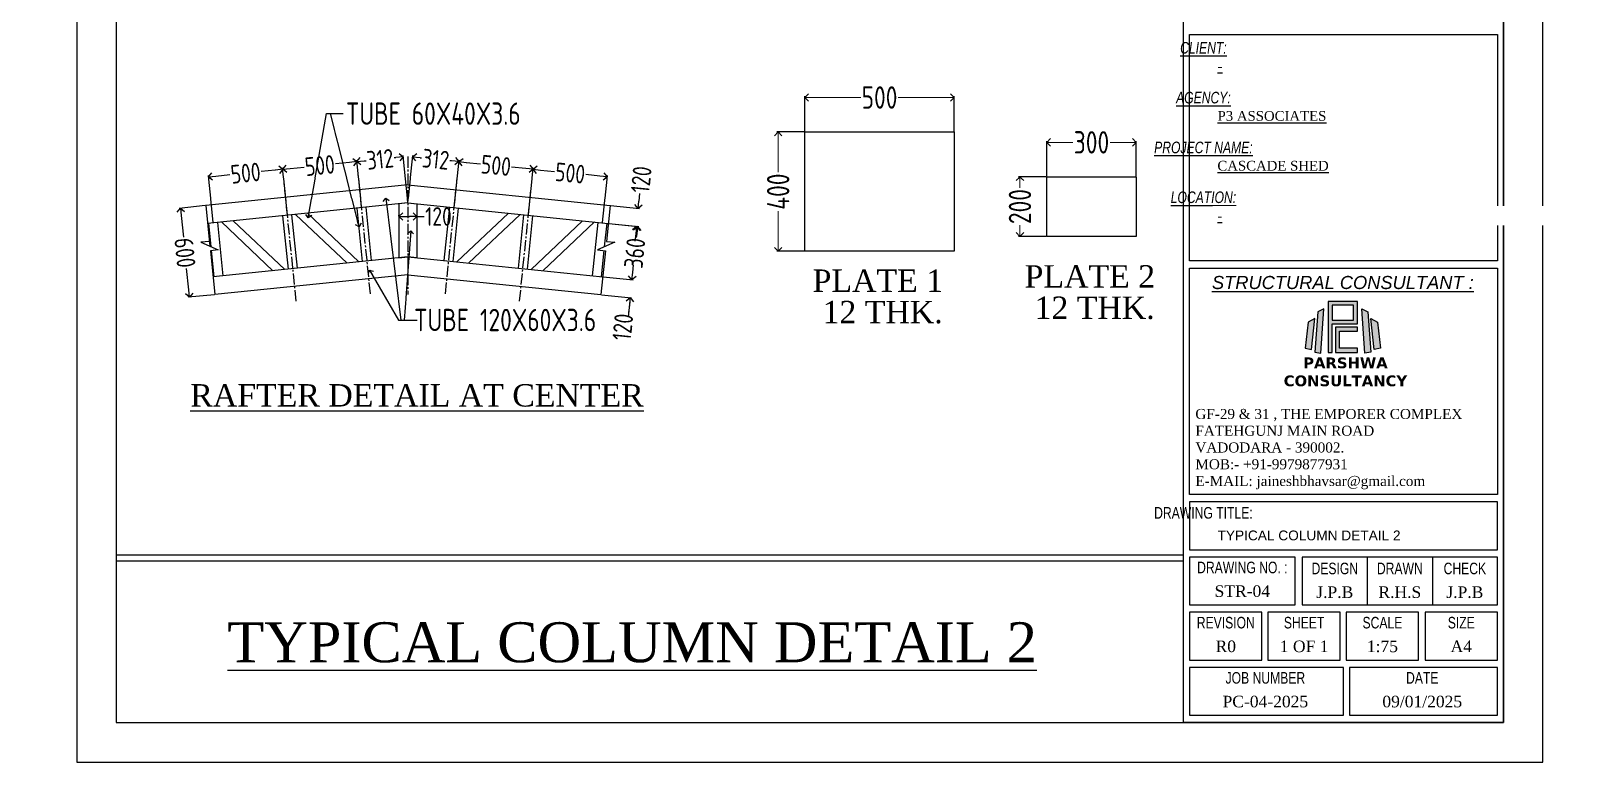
# Model space of a CAD drawing. Header units: millimetres. Extents: x 3470347 to 5996549, y -3470518 to 17149644.
# Drawn here: x 4701369 to 4722087, y 6601077 to 6610881 of the extents above; entities that cross this region are included whole.
import ezdxf

# ---------------------------------------------------------------- set-up
doc = ezdxf.new("R2010")
doc.units = ezdxf.units.MM
doc.header["$MEASUREMENT"] = 0
doc.header["$PDMODE"] = 35
doc.header["$PDSIZE"] = -5
doc.linetypes.add('CENTER2', pattern=[1.125, 0.75, -0.125, 0.125, -0.125])
doc.layers.get('0').update_dxf_attribs({"linetype": 'CONTINUOUS', "lineweight": 25})
doc.layers.get('DEFPOINTS').update_dxf_attribs({"linetype": 'CONTINUOUS', "lineweight": 25})
doc.layers.add('BOLT', color=1, linetype='CONTINUOUS')
for name, color, linetype, lineweight in [('rDIMension', 1, 'CONTINUOUS', 18), ('rRCC 1', 3, 'CONTINUOUS', 25), ('SHEET', 7, 'CONTINUOUS', 15)]:
    doc.layers.add(name, color=color, linetype=linetype, lineweight=lineweight)
doc.styles.add('Arial', font='arial.ttf', dxfattribs={"height": 0.2})
doc.styles.add('DIM', font='geniso.shx', dxfattribs={"width": 0.85})
doc.styles.add('JAINIL', font='times.ttf')
doc.styles.get("Standard").update_dxf_attribs({"font": ''})
doc.styles.add('TEXT3', font='geniso.shx')
doc.styles.add('TEXT3 0.75NA', font='geniso.shx', dxfattribs={"width": 0.75})
doc.styles.get('Standard').set_extended_font_data('AR CENA')
doc.dimstyles.new('ST-100', dxfattribs={"dimscale": 100, "dimtxt": 7, "dimasz": 5, "dimexe": 0.18, "dimexo": 0.0625, "dimgap": 0.2, "dimtad": 0, "dimdec": 0, "dimzin": 0, "dimdsep": 46, "dimtxsty": 'DIM', "dimblk": 'OPEN90', "dimcen": 0.09, "dimclrd": 256, "dimclrt": 7, "dimadec": 0, "dimazin": 0, "dimtfac": 1, "dimtdec": 0, "dimtofl": 0, "dimtmove": 0, "dimatfit": 3, "dimldrblk": 'OPEN90', "dimfxl": 1, "dimtolj": 1, "dimtzin": 0, "dimlwd": -1, "dimarcsym": 0})
doc.dimstyles.new('ST-25', dxfattribs={"dimscale": 100, "dimtxt": 2.5, "dimasz": 2, "dimexe": 0.18, "dimexo": 0.0625, "dimgap": 0.2, "dimtad": 0, "dimdec": 0, "dimlfac": 0.25, "dimzin": 0, "dimdsep": 46, "dimtxsty": 'DIM', "dimblk": 'OPEN90', "dimcen": 0.09, "dimclrd": 256, "dimclrt": 7, "dimadec": 0, "dimazin": 0, "dimtfac": 1, "dimtdec": 0, "dimtofl": 0, "dimtmove": 0, "dimatfit": 3, "dimldrblk": 'OPEN90', "dimfxl": 1, "dimtolj": 1, "dimtzin": 0, "dimlwd": -1, "dimarcsym": 0})
doc.dimstyles.new('ST-50', dxfattribs={"dimscale": 100, "dimtxt": 2.5, "dimasz": 2, "dimexe": 0.18, "dimexo": 0.0625, "dimgap": 0.2, "dimtad": 0, "dimdec": 0, "dimlfac": 0.5, "dimzin": 0, "dimdsep": 46, "dimtxsty": 'DIM', "dimblk": 'OPEN90', "dimcen": 0.09, "dimclrd": 256, "dimclrt": 7, "dimadec": 0, "dimazin": 0, "dimtfac": 1, "dimtdec": 0, "dimtofl": 0, "dimtmove": 0, "dimatfit": 3, "dimldrblk": 'OPEN90', "dimfxl": 1, "dimtolj": 1, "dimtzin": 0, "dimlwd": -1, "dimarcsym": 0})

# ---------------------------------------------------------------- blocks, each defined once
blk = doc.blocks.new('_Open90')
at = {"color": 0, "linetype": 'ByBlock', "lineweight": -2}
for p, q in [((0, 0), (-1, 0)), ((-0.5, 0.5), (0, 0)), ((0, 0), (-0.5, -0.5))]:
    blk.add_line(p, q, dxfattribs=at)
blk = doc.blocks.new('*D1180')
at = {"layer": 'BOLT', "color": 0, "lineweight": -2}
for p, q in [((4703813, 6608314), (4703749, 6608942)), ((4704808, 6608416), (4704744, 6609044))]:
    blk.add_line(p, q, dxfattribs=at)
at = {"layer": 'BOLT'}
for p, q in [((4703850, 6608934), (4704038, 6608954)), ((4704646, 6609016), (4704458, 6608997))]:
    blk.add_line(p, q, dxfattribs=at)
at = {"layer": 'DEFPOINTS', "color": 0}
for p in [(4704746, 6609026), (4703814, 6608308), (4704809, 6608410)]:
    blk.add_point(p, dxfattribs=at)
at = {"layer": 'BOLT', "xscale": 100, "yscale": 100, "zscale": 100}
for p, rotation in [((4703751, 6608924), 185.8482203599297), ((4704746, 6609026), 5.848220359929734)]:
    blk.add_blockref('_Open90', p, dxfattribs=dict(at, rotation=rotation))
at = {"layer": 'BOLT', "color": 7, "insert": (4704248, 6608975), "char_height": 250, "attachment_point": 5, "rotation": 5.8482, "style": 'DIM'}
blk.add_mtext('\\A1;500', dxfattribs=at)
blk = doc.blocks.new('*D1181')
at = {"layer": 'BOLT'}
for p, q in [((4705641, 6609118), (4705453, 6609099)), ((4704845, 6609036), (4705033, 6609056))]:
    blk.add_line(p, q, dxfattribs=at)
at = {"layer": 'BOLT', "color": 0, "lineweight": -2}
for p, q in [((4705803, 6608518), (4705739, 6609146)), ((4704808, 6608416), (4704744, 6609044))]:
    blk.add_line(p, q, dxfattribs=at)
at = {"layer": 'DEFPOINTS', "color": 0}
for p in [(4705740, 6609128), (4705804, 6608512), (4704809, 6608410)]:
    blk.add_point(p, dxfattribs=at)
at = {"layer": 'BOLT', "xscale": 100, "yscale": 100, "zscale": 100}
for p, rotation in [((4704746, 6609026), 185.8482203593279), ((4705740, 6609128), 5.848220359327935)]:
    blk.add_blockref('_Open90', p, dxfattribs=dict(at, rotation=rotation))
at = {"layer": 'BOLT', "color": 7, "insert": (4705243, 6609077), "char_height": 250, "attachment_point": 5, "rotation": 5.8482, "style": 'DIM'}
blk.add_mtext('\\A1;500', dxfattribs=at)
blk = doc.blocks.new('*D1182')
at = {"layer": 'BOLT', "color": 0, "lineweight": -2}
for p, q in [((4705803, 6608518), (4705739, 6609146)), ((4706423, 6608581), (4706359, 6609210))]:
    blk.add_line(p, q, dxfattribs=at)
at = {"layer": 'BOLT'}
for p, q in [((4705840, 6609138), (4705862, 6609140)), ((4706261, 6609181), (4706240, 6609179))]:
    blk.add_line(p, q, dxfattribs=at)
at = {"layer": 'DEFPOINTS', "color": 0}
for p in [(4706361, 6609192), (4705804, 6608512), (4706424, 6608575)]:
    blk.add_point(p, dxfattribs=at)
at = {"layer": 'BOLT', "xscale": 100, "yscale": 100, "zscale": 100}
for p, rotation in [((4705740, 6609128), 185.8482203593381), ((4706361, 6609192), 5.848220359338118)]:
    blk.add_blockref('_Open90', p, dxfattribs=dict(at, rotation=rotation))
at = {"layer": 'BOLT', "color": 7, "insert": (4706051, 6609160), "char_height": 250, "attachment_point": 5, "rotation": 5.8482, "style": 'DIM'}
blk.add_mtext('\\A1;312', dxfattribs=at)
blk = doc.blocks.new('*D1183')
at = {"layer": 'BOLT', "color": 0, "lineweight": -2}
for p, q in [((4708040, 6608416), (4708104, 6609044)), ((4709035, 6608314), (4709099, 6608942))]:
    blk.add_line(p, q, dxfattribs=at)
at = {"layer": 'BOLT'}
for p, q in [((4708202, 6609016), (4708390, 6608997)), ((4708998, 6608934), (4708810, 6608954))]:
    blk.add_line(p, q, dxfattribs=at)
at = {"layer": 'DEFPOINTS', "color": 0}
for p in [(4708103, 6609026), (4708039, 6608410), (4709034, 6608308)]:
    blk.add_point(p, dxfattribs=at)
at = {"layer": 'BOLT', "xscale": 100, "yscale": 100, "zscale": 100}
for p, rotation in [((4708103, 6609026), 174.1517796400703), ((4709097, 6608924), 354.1517796400703)]:
    blk.add_blockref('_Open90', p, dxfattribs=dict(at, rotation=rotation))
at = {"layer": 'BOLT', "color": 7, "insert": (4708600, 6608975), "char_height": 250, "attachment_point": 5, "rotation": 354.1518, "style": 'DIM'}
blk.add_mtext('\\A1;500', dxfattribs=at)
blk = doc.blocks.new('*D1184')
at = {"layer": 'BOLT', "color": 0, "lineweight": -2}
for p, q in [((4707045, 6608518), (4707110, 6609146)), ((4708040, 6608416), (4708104, 6609044))]:
    blk.add_line(p, q, dxfattribs=at)
at = {"layer": 'BOLT'}
for p, q in [((4707207, 6609118), (4707395, 6609099)), ((4708003, 6609036), (4707815, 6609056))]:
    blk.add_line(p, q, dxfattribs=at)
at = {"layer": 'DEFPOINTS', "color": 0}
for p in [(4707108, 6609128), (4707045, 6608512), (4708039, 6608410)]:
    blk.add_point(p, dxfattribs=at)
at = {"layer": 'BOLT', "xscale": 100, "yscale": 100, "zscale": 100}
for p, rotation in [((4707108, 6609128), 174.1517796422809), ((4708103, 6609026), 354.1517796422809)]:
    blk.add_blockref('_Open90', p, dxfattribs=dict(at, rotation=rotation))
at = {"layer": 'BOLT', "color": 7, "insert": (4707605, 6609077), "char_height": 250, "attachment_point": 5, "rotation": 354.1518, "style": 'DIM'}
blk.add_mtext('\\A1;500', dxfattribs=at)
blk = doc.blocks.new('*D1185')
at = {"layer": 'BOLT', "color": 0, "lineweight": -2}
for p, q in [((4706425, 6608581), (4706489, 6609210)), ((4707045, 6608518), (4707110, 6609146))]:
    blk.add_line(p, q, dxfattribs=at)
at = {"layer": 'BOLT'}
for p, q in [((4706587, 6609181), (4706608, 6609179)), ((4707008, 6609138), (4706987, 6609140))]:
    blk.add_line(p, q, dxfattribs=at)
at = {"layer": 'DEFPOINTS', "color": 0}
for p in [(4706487, 6609192), (4706424, 6608575), (4707045, 6608512)]:
    blk.add_point(p, dxfattribs=at)
at = {"layer": 'BOLT', "xscale": 100, "yscale": 100, "zscale": 100}
for p, rotation in [((4706487, 6609192), 174.1517796422964), ((4707108, 6609128), 354.1517796422963)]:
    blk.add_blockref('_Open90', p, dxfattribs=dict(at, rotation=rotation))
at = {"layer": 'BOLT', "color": 7, "insert": (4706797, 6609160), "char_height": 250, "attachment_point": 5, "rotation": 354.1518, "style": 'DIM'}
blk.add_mtext('\\A1;312', dxfattribs=at)
blk = doc.blocks.new('*D1186')
at = {"layer": 'BOLT'}
for p, q in [((4709523, 6608600), (4709533, 6608699)), ((4709478, 6608162), (4709468, 6608062))]:
    blk.add_line(p, q, dxfattribs=at)
at = {"layer": 'BOLT', "color": 0, "lineweight": -2}
for p, q in [((4709141, 6608538), (4709530, 6608498)), ((4709116, 6608299), (4709506, 6608260))]:
    blk.add_line(p, q, dxfattribs=at)
at = {"layer": 'DEFPOINTS', "color": 0}
for p in [(4709135, 6608539), (4709512, 6608500), (4709110, 6608300)]:
    blk.add_point(p, dxfattribs=at)
at = {"layer": 'BOLT', "xscale": 100, "yscale": 100, "zscale": 100}
for p, rotation in [((4709512, 6608500), 264.1519282366177), ((4709488, 6608261), 84.15192823661768)]:
    blk.add_blockref('_Open90', p, dxfattribs=dict(at, rotation=rotation))
at = {"layer": 'BOLT', "color": 7, "insert": (4709552, 6608888), "char_height": 250, "attachment_point": 5, "rotation": 84.1519, "style": 'DIM'}
blk.add_mtext('\\A1;120', dxfattribs=at)
blk = doc.blocks.new('*D1187')
at = {"layer": 'BOLT', "color": 0, "lineweight": -2}
for p, q in [((4709116, 6608299), (4709519, 6608258)), ((4709043, 6607583), (4709446, 6607542))]:
    blk.add_line(p, q, dxfattribs=at)
at = {"layer": 'BOLT'}
for p, q in [((4709491, 6608161), (4709486, 6608112)), ((4709438, 6607643), (4709443, 6607692))]:
    blk.add_line(p, q, dxfattribs=at)
at = {"layer": 'DEFPOINTS', "color": 0}
for p in [(4709110, 6608300), (4709037, 6607584), (4709428, 6607544)]:
    blk.add_point(p, dxfattribs=at)
at = {"layer": 'BOLT', "xscale": 100, "yscale": 100, "zscale": 100}
for p, rotation in [((4709502, 6608260), 84.15192823657414), ((4709428, 6607544), 264.1519282365741)]:
    blk.add_blockref('_Open90', p, dxfattribs=dict(at, rotation=rotation))
at = {"layer": 'BOLT', "color": 7, "insert": (4709465, 6607902), "char_height": 250, "attachment_point": 5, "rotation": 84.1519, "style": 'DIM'}
blk.add_mtext('\\A1;360', dxfattribs=at)
blk = doc.blocks.new('*D1188')
at = {"layer": 'BOLT'}
for p, q in [((4709438, 6607643), (4709449, 6607743)), ((4709404, 6607305), (4709377, 6607042)), ((4709394, 6607206), (4709383, 6607106))]:
    blk.add_line(p, q, dxfattribs=at)
at = {"layer": 'BOLT', "color": 0, "lineweight": -2}
for p, q in [((4709043, 6607583), (4709446, 6607542)), ((4709019, 6607344), (4709422, 6607303))]:
    blk.add_line(p, q, dxfattribs=at)
at = {"layer": 'DEFPOINTS', "color": 0}
for p in [(4709037, 6607584), (4709012, 6607345), (4709404, 6607305)]:
    blk.add_point(p, dxfattribs=at)
at = {"layer": 'BOLT', "xscale": 100, "yscale": 100, "zscale": 100}
for p, rotation in [((4709428, 6607544), 264.1519282368162), ((4709404, 6607305), 84.1519282368162)]:
    blk.add_blockref('_Open90', p, dxfattribs=dict(at, rotation=rotation))
at = {"layer": 'BOLT', "color": 7, "insert": (4709305, 6606911), "char_height": 250, "attachment_point": 5, "rotation": 84.1519, "style": 'DIM'}
blk.add_mtext('\\A1;120', dxfattribs=at)
blk = doc.blocks.new('*D1189')
at = {"layer": 'BOLT', "color": 0, "lineweight": -2}
for p, q in [((4703707, 6608538), (4703356, 6608502)), ((4703830, 6607344), (4703479, 6607309))]:
    blk.add_line(p, q, dxfattribs=at)
at = {"layer": 'BOLT'}
for p, q in [((4703384, 6608405), (4703414, 6608117)), ((4703486, 6607410), (4703457, 6607697))]:
    blk.add_line(p, q, dxfattribs=at)
at = {"layer": 'DEFPOINTS', "color": 0}
for p in [(4703714, 6608539), (4703497, 6607310), (4703836, 6607345)]:
    blk.add_point(p, dxfattribs=at)
at = {"layer": 'BOLT', "xscale": 100, "yscale": 100, "zscale": 100}
for p, rotation in [((4703374, 6608504), 95.84807176331998), ((4703497, 6607310), 275.84807176332)]:
    blk.add_blockref('_Open90', p, dxfattribs=dict(at, rotation=rotation))
at = {"layer": 'BOLT', "color": 7, "insert": (4703435, 6607907), "char_height": 250, "attachment_point": 5, "rotation": 275.8481, "style": 'DIM'}
blk.add_mtext('\\A1;600', dxfattribs=at)
blk = doc.blocks.new('*D1191')
at = {"layer": 'BOLT', "color": 0, "lineweight": -2}
for p, q in [((4706304, 6608399), (4706304, 6608411)), ((4706544, 6608399), (4706544, 6608411))]:
    blk.add_line(p, q, dxfattribs=at)
at = {"layer": 'BOLT'}
for p, q in [((4706404, 6608393), (4706444, 6608393)), ((4706544, 6608393), (4706644, 6608393))]:
    blk.add_line(p, q, dxfattribs=at)
at = {"layer": 'DEFPOINTS', "color": 0}
for p in [(4706304, 6608393), (4706544, 6608393), (4706544, 6608393)]:
    blk.add_point(p, dxfattribs=at)
at = {"layer": 'BOLT', "xscale": 100, "yscale": 100, "zscale": 100, "rotation": 180}
blk.add_blockref('_Open90', (4706304, 6608393), dxfattribs=at)
at = {"layer": 'BOLT', "xscale": 100, "yscale": 100, "zscale": 100}
blk.add_blockref('_Open90', (4706544, 6608393), dxfattribs=at)
at = {"layer": 'BOLT', "color": 7, "insert": (4706834, 6608393), "char_height": 250, "attachment_point": 5, "style": 'DIM'}
blk.add_mtext('\\A1;120', dxfattribs=at)
blk = doc.blocks.new('Q')
at = {"linetype": 'Continuous', "ltscale": 0.5}
h = blk.add_hatch(color=10, dxfattribs=at)
h.dxf.hatch_style = 1
h.paths.add_polyline_path([(7.87, 17.31), (7.27, 9.83), (8.41, 9.62), (8.96, 17.82)])
h.paths.add_polyline_path([(17.1, 17.31), (17.7, 9.83), (16.56, 9.62), (16.01, 17.82)])
h = blk.add_hatch(color=152, dxfattribs=at)
h.dxf.hatch_style = 1
h.paths.add_polyline_path([(9.79, 19.18), (9.79, 9.76), (10.5, 9.76), (10.5, 15.05), (15.19, 15.05), (15.19, 19.18)])
h.paths.add_polyline_path([(10.5, 18.5), (10.5, 15.72), (14.45, 15.72), (14.45, 18.5)], flags=16)
h = blk.add_hatch(color=152, dxfattribs=at)
h.dxf.hatch_style = 1
h.paths.add_polyline_path([(6.07, 15.37), (5.53, 10.52), (6.67, 10.29), (7.27, 16.02)])
h.paths.add_polyline_path([(18.9, 15.37), (19.44, 10.52), (18.3, 10.29), (17.7, 16.02)])
h = blk.add_hatch(color=152, dxfattribs=at)
h.dxf.hatch_style = 1
h.paths.add_polyline_path([(11.15, 14.43), (11.15, 9.76), (15.19, 9.76), (15.19, 10.52), (11.87, 10.52), (11.87, 13.69), (15.19, 13.69), (15.19, 14.43)])
at = {"color": 10, "linetype": 'Continuous'}
for points in [[(7.87, 17.31), (7.27, 9.83), (8.41, 9.62), (8.96, 17.82), (7.87, 17.31)], [(17.1, 17.31), (17.7, 9.83), (16.56, 9.62), (16.01, 17.82), (17.1, 17.31)]]:
    blk.add_lwpolyline(points, dxfattribs=at)
at = {"color": 152, "linetype": 'Continuous'}
for points in [[(9.79, 19.18), (9.79, 9.76), (10.5, 9.76), (10.5, 15.05), (15.19, 15.05), (15.19, 19.18), (9.79, 19.18)], [(10.5, 18.5), (10.5, 15.72), (14.45, 15.72), (14.45, 18.5), (10.5, 18.5)], [(6.07, 15.37), (5.53, 10.52), (6.67, 10.29), (7.27, 16.02), (6.07, 15.37)], [(11.15, 14.43), (11.15, 9.76), (15.19, 9.76), (15.19, 10.52), (11.87, 10.52), (11.87, 13.69), (15.19, 13.69), (15.19, 14.43), (11.15, 14.43)], [(18.9, 15.37), (19.44, 10.52), (18.3, 10.29), (17.7, 16.02), (18.9, 15.37)]]:
    blk.add_lwpolyline(points, dxfattribs=at)
at = {"linetype": 'Continuous', "insert": (1.32, 8.82), "char_height": 2, "attachment_point": 1}
blk.add_mtext_dynamic_manual_height_columns('\\pxqc;{\\fVerdana|b1|i0|c0|p34;\\C152;PARSHWA\\PCONSULTANCY }', width=23.282, gutter_width=1, heights=[6.3], dxfattribs=at)
blk = doc.blocks.new('*D1838')
at = {"layer": 'DEFPOINTS', "color": 0}
for p in [(4711747, 6609526), (4711388, 6607926), (4711747, 6607926)]:
    blk.add_point(p, dxfattribs=at)
at = {"layer": 'rDIMension', "color": 0, "lineweight": -2}
for p, q in [((4711740, 6609526), (4711370, 6609526)), ((4711740, 6607926), (4711370, 6607926))]:
    blk.add_line(p, q, dxfattribs=at)
at = {"layer": 'rDIMension'}
for p, q in [((4711388, 6609426), (4711388, 6608989)), ((4711388, 6608026), (4711388, 6608464))]:
    blk.add_line(p, q, dxfattribs=at)
at = {"layer": 'rDIMension', "xscale": 100, "yscale": 100, "zscale": 100}
for p, rotation in [((4711388, 6609526), 90), ((4711388, 6607926), 270)]:
    blk.add_blockref('_Open90', p, dxfattribs=dict(at, rotation=rotation))
at = {"layer": 'rDIMension', "color": 7, "insert": (4711388, 6608726), "char_height": 300, "attachment_point": 5, "rotation": 90, "style": 'DIM'}
blk.add_mtext('\\A1;400', dxfattribs=at)
blk = doc.blocks.new('*D1839')
at = {"layer": 'DEFPOINTS', "color": 0}
for p in [(4713747, 6609988), (4711747, 6609526), (4713747, 6609526)]:
    blk.add_point(p, dxfattribs=at)
at = {"layer": 'rDIMension', "color": 0, "lineweight": -2}
for p, q in [((4711747, 6609533), (4711747, 6610006)), ((4713747, 6609533), (4713747, 6610006))]:
    blk.add_line(p, q, dxfattribs=at)
at = {"layer": 'rDIMension'}
for p, q in [((4711847, 6609988), (4712497, 6609988)), ((4713647, 6609988), (4712996, 6609988))]:
    blk.add_line(p, q, dxfattribs=at)
at = {"layer": 'rDIMension', "xscale": 100, "yscale": 100, "zscale": 100, "rotation": 180}
blk.add_blockref('_Open90', (4711747, 6609988), dxfattribs=at)
at = {"layer": 'rDIMension', "xscale": 100, "yscale": 100, "zscale": 100}
blk.add_blockref('_Open90', (4713747, 6609988), dxfattribs=at)
at = {"layer": 'rDIMension', "color": 7, "insert": (4712747, 6609988), "char_height": 300, "attachment_point": 5, "style": 'DIM'}
blk.add_mtext('\\A1;500', dxfattribs=at)
blk = doc.blocks.new('*D1840')
at = {"layer": 'DEFPOINTS', "color": 0}
for p in [(4714989, 6608926), (4714630, 6608126), (4714989, 6608126)]:
    blk.add_point(p, dxfattribs=at)
at = {"layer": 'rDIMension', "color": 0, "lineweight": -2}
for p, q in [((4714983, 6608926), (4714612, 6608926)), ((4714983, 6608126), (4714612, 6608126))]:
    blk.add_line(p, q, dxfattribs=at)
at = {"layer": 'rDIMension'}
for p, q in [((4714630, 6608826), (4714630, 6608776)), ((4714630, 6608226), (4714630, 6608276))]:
    blk.add_line(p, q, dxfattribs=at)
at = {"layer": 'rDIMension', "xscale": 100, "yscale": 100, "zscale": 100}
for p, rotation in [((4714630, 6608926), 90), ((4714630, 6608126), 270)]:
    blk.add_blockref('_Open90', p, dxfattribs=dict(at, rotation=rotation))
at = {"layer": 'rDIMension', "color": 7, "insert": (4714630, 6608526), "char_height": 300, "attachment_point": 5, "rotation": 90, "style": 'DIM'}
blk.add_mtext('\\A1;200', dxfattribs=at)
blk = doc.blocks.new('*D1841')
at = {"layer": 'DEFPOINTS', "color": 0}
for p in [(4716189, 6609387), (4714989, 6608926), (4716189, 6608926)]:
    blk.add_point(p, dxfattribs=at)
at = {"layer": 'rDIMension', "color": 0, "lineweight": -2}
for p, q in [((4714989, 6608932), (4714989, 6609405)), ((4716189, 6608932), (4716189, 6609405))]:
    blk.add_line(p, q, dxfattribs=at)
at = {"layer": 'rDIMension'}
for p, q in [((4715089, 6609387), (4715339, 6609387)), ((4716089, 6609387), (4715839, 6609387))]:
    blk.add_line(p, q, dxfattribs=at)
at = {"layer": 'rDIMension', "xscale": 100, "yscale": 100, "zscale": 100, "rotation": 180}
blk.add_blockref('_Open90', (4714989, 6609387), dxfattribs=at)
at = {"layer": 'rDIMension', "xscale": 100, "yscale": 100, "zscale": 100}
blk.add_blockref('_Open90', (4716189, 6609387), dxfattribs=at)
at = {"layer": 'rDIMension', "color": 7, "insert": (4715589, 6609387), "char_height": 300, "attachment_point": 5, "style": 'DIM'}
blk.add_mtext('\\A1;300', dxfattribs=at)

msp = doc.modelspace()

# ---------------------------------------------------------------- linework, layer by layer
at = {"lineweight": 25}
for p, q in [((4702514.48, 6603858.22, 0), (4716824.07, 6603858.22, 0)), ((4702514.48, 6603774.01, 0), (4716824.07, 6603774.01, 0)), ((4719287.31, 6603827.08, 0), (4719287.31, 6603184.48, 0)), ((4720159.33, 6603827.08, 0), (4720159.33, 6603184.48, 0))]:
    msp.add_line(p, q, dxfattribs=at)
at = {"color": 3}
for points in [[(4705817.23, 6607789.32), (4705743.87, 6608505.58)], [(4705936.61, 6607801.55), (4705863.24, 6608517.8)], [(4706911.38, 6607801.55), (4706984.74, 6608517.8)], [(4707030.75, 6607789.32), (4707104.11, 6608505.58)], [(4703786.65, 6607985.74), (4703754.28, 6608301.79)], [(4703947.01, 6607597.77), (4703873.65, 6608314.02)], [(4703923.39, 6608319.12), (4704615, 6607666.19)], [(4704081.09, 6608335.27), (4704772.76, 6607682.28)], [(4704822.43, 6607687.43), (4704749.07, 6608403.69)], [(4704941.81, 6607699.66), (4704868.45, 6608415.91)], [(4704918.19, 6608421.01), (4705609.79, 6607768.08)], [(4705075.88, 6608437.16), (4705767.55, 6607784.17)], [(4707772.1, 6608437.16), (4707080.43, 6607784.17)], [(4707929.79, 6608421.01), (4707238.19, 6607768.08)], [(4707906.17, 6607699.66), (4707979.53, 6608415.91)], [(4708025.55, 6607687.43), (4708098.91, 6608403.69)], [(4708766.89, 6608335.27), (4708075.22, 6607682.28)], [(4708924.59, 6608319.12), (4708232.98, 6607666.19)], [(4708900.97, 6607597.77), (4708974.33, 6608314.02)], [(4709061.33, 6607985.72), (4709093.7, 6608301.79)], [(4703827.64, 6607585.54), (4703791.84, 6607935.01)], [(4706424.02, 6607851.47), (4703811.32, 6607583.86)], [(4706424.07, 6607851.47), (4709036.77, 6607583.86)], [(4709020.34, 6607585.54), (4709056.14, 6607935.02)], [(4706424.02, 6607610.21), (4703835.77, 6607345.11)], [(4706424.07, 6607610.21), (4709012.31, 6607345.11)]]:
    msp.add_lwpolyline(points, dxfattribs=at)
for points in [[(4703762.82, 6608056.93), (4703649.3, 6608046.39), (4703880.88, 6607944.13), (4703775.47, 6607933.34)], [(4709085.22, 6608056.93), (4709198.73, 6608046.39), (4708967.15, 6607944.13), (4709072.56, 6607933.34)], [(4703775.52, 6607933.34), (4703835.77, 6607345.11)], [(4709072.56, 6607933.34), (4709012.31, 6607345.11)]]:
    msp.add_lwpolyline(points)
at = {"lineweight": 25, "elevation": 0}
for points in [[(4721031.35, 6604664.76), (4716905.41, 6604664.76), (4716905.41, 6607699.87), (4721031.35, 6607699.87)], [(4716905.41, 6603924.62), (4721031.35, 6603924.62), (4721031.35, 6604567.22), (4716905.41, 6604567.22)], [(4716905.41, 6603184.48), (4718317.74, 6603184.48), (4718317.74, 6603827.08), (4716905.41, 6603827.08)], [(4718415.28, 6603184.48), (4721031.35, 6603184.48), (4721031.35, 6603827.08), (4718415.28, 6603827.08)], [(4716905.41, 6602444.34), (4717874.14, 6602444.34), (4717874.14, 6603086.93), (4716905.41, 6603086.93)], [(4717955.48, 6602444.34), (4718924.21, 6602444.34), (4718924.21, 6603086.93), (4717955.48, 6603086.93)], [(4719005.55, 6602444.34), (4719974.28, 6602444.34), (4719974.28, 6603086.93), (4719005.55, 6603086.93)], [(4720062.62, 6602444.34), (4721031.35, 6602444.34), (4721031.35, 6603086.93), (4720062.62, 6603086.93)], [(4716905.41, 6601704.2), (4718968.38, 6601704.2), (4718968.38, 6602346.79), (4716905.41, 6602346.79)], [(4719049.72, 6601704.2), (4721031.35, 6601704.2), (4721031.35, 6602346.79), (4719049.72, 6602346.79)]]:
    msp.add_lwpolyline(points, close=True, dxfattribs=at)

# ---------------------------------------------------------------- block references
at = {"lineweight": 25, "xscale": 72.32775154397807, "yscale": 72.32775154397807, "zscale": 72.32775154397807}
msp.add_blockref('Q', (4718056.26, 6605864.52, 0), dxfattribs=at)

# ---------------------------------------------------------------- texts
at = {"lineweight": 25, "attachment_point": 2}
for s, insert, char_height, style in [('\\pxql;{\\farial|b0|i1|c0|p0;\\L\\C1;CLIENT:}', (4717089.79, 6610732.64, 0), 155.4366, 'TEXT3 0.75NA'), ('\\pxql;{\\farial|b0|i1|c0|p0;\\L\\C1;AGENCY:}', (4717089.79, 6610064.59, 0), 155.4366, 'TEXT3 0.75NA'), ('\\pxql;{\\farial|b0|i1|c0|p0;\\L\\C1;PROJECT NAME:}', (4717089.79, 6609396.55, 0), 155.4366, 'TEXT3 0.75NA'), ('\\pxqc;{\\farial|b0|i1|c0|p0;\\L\\W1;\\C1;STRUCTURAL CONSULTANT : }', (4718959.3, 6607595.42, 0), 175.2974, 'TEXT3 0.75NA'), ('\\pxql;{\\farial|b0|i0|c0|p0;\\C1;DRAWING TITLE:}', (4717089.79, 6604496.89, 0), 155.4366, 'TEXT3 0.75NA'), ('\\pxqc;{\\farial|b0|i0|c0|p0;\\C1;DRAWING NO. :}', (4717611.57, 6603764.65, 0), 155.4366, 'TEXT3 0.75NA'), ('\\pxqc;{\\farial|b0|i0|c0|p0;\\C1;DESIGN}', (4718851.29, 6603751.18, 0), 155.4366, 'TEXT3 0.75NA'), ('\\pxqc;{\\farial|b0|i0|c0|p0;\\C1;DRAWN}', (4719723.32, 6603751.18, 0), 155.4366, 'TEXT3 0.75NA'), ('\\pxqc;{\\farial|b0|i0|c0|p0;\\C1;CHECK}', (4720595.34, 6603751.18, 0), 155.4366, 'TEXT3 0.75NA'), ('\\pxqc;{\\C22;STR-04}', (4717611.57, 6603447.1, 0), 155.4366, 'JAINIL'), ('\\pxqc;{\\C22;J.P.B}', (4718851.29, 6603433.63, 0), 155.4366, 'JAINIL'), ('\\pxqc;{\\C22;R.H\\fTimes New Roman|b0|i0|c0|p18;.\\fTimes New Roman|b0|i0|c0|p18;S}', (4719723.32, 6603433.63, 0), 155.4366, 'JAINIL'), ('\\pxqc;{\\C22;J.P.B}', (4720595.34, 6603433.63, 0), 155.4366, 'JAINIL'), ('\\pxqc;{\\farial|b0|i0|c0|p0;\\C1;REVISION}', (4717389.77, 6603024.51, 0), 155.4366, 'TEXT3 0.75NA'), ('\\pxqc;{\\farial|b0|i0|c0|p0;\\C1;SHEET}', (4718439.84, 6603024.51, 0), 155.4366, 'TEXT3 0.75NA'), ('\\pxqc;{\\farial|b0|i0|c0|p0;\\C1;SCALE}', (4719489.92, 6603024.51, 0), 155.4366, 'TEXT3 0.75NA'), ('\\pxqc;{\\farial|b0|i0|c0|p0;\\C1;SIZE}', (4720546.99, 6603024.51, 0), 155.4366, 'TEXT3 0.75NA'), ('\\pxqc;{\\C22;R0}', (4717389.77, 6602706.96, 0), 155.4366, 'JAINIL'), ('\\pxqc;{\\C22;1 OF 1}', (4718439.84, 6602706.96, 0), 155.4366, 'JAINIL'), ('\\pxqc;{\\C22;1:75}', (4719489.92, 6602706.96, 0), 155.4366, 'JAINIL'), ('\\pxqc;{\\C22;A4}', (4720546.99, 6602706.96, 0), 155.4366, 'JAINIL'), ('\\pxqc;{\\farial|b0|i0|c0|p0;\\C1;JOB NUMBER}', (4717920.42, 6602284.37, 0), 155.4366, 'TEXT3 0.75NA'), ('\\pxqc;{\\farial|b0|i0|c0|p0;\\C1;DATE}', (4720024.06, 6602284.37, 0), 155.4366, 'TEXT3 0.75NA'), ('\\pxqc;{\\fTimes New Roman|b0|i0|c0|p18;\\C22;PC-04-2025}', (4717920.42, 6601966.82, 0), 155.4366, 'JAINIL'), ('\\pxqc;{\\fTimes New Roman|b0|i0|c0|p18;\\C22;09/01/2025}', (4720024.06, 6601966.82, 0), 155.4366, 'JAINIL')]:
    msp.add_mtext(s, dxfattribs=dict(at, insert=insert, char_height=char_height, style=style))
at = {"lineweight": 25, "attachment_point": 1, "style": 'TEXT3'}
for s, insert, char_height, width in [('{\\ftimes new roman|b0|i0|c0|p0;\\L-}', (4717279.24, 6610475.25, 0), 131.1802, 35846.5673), ('{\\ftimes new roman|b0|i0|c0|p0;\\LP3 ASSOCIATES}', (4717279.24, 6609807.2, 0), 131.1802, 35846.5673), ('{\\ftimes new roman|b0|i0|c0|p0;GF-29 & 31 , THE EMPORER COMPLEX\\PFATEHGUNJ MAIN ROAD\\PVADODARA - 390002.\\PMOB:- +91-9979877931\\PE-MAIL: jaineshbhavsar@gmail.com}', (4716981.94, 6605812.4, 0), 134.7737, 36828.5356), ('\\pxql;{\\farial|b0|i0|c0|p0;\\C22;TYPICAL COLUMN DETAIL 2}', (4717279.24, 6604182.02, 0), 131.1802, 2471.8474)]:
    msp.add_mtext(s, dxfattribs=dict(at, insert=insert, char_height=char_height, width=width))
at = {"lineweight": 25, "attachment_point": 1, "style": 'TEXT3', "bg_fill": 2}
for insert, char_height, width in [((4673076.18, 6610180.38, 0), 156.6666, 42811.0432), ((4696360.85, 6608838.74, 0), 137.7392, 37638.8956)]:
    msp.add_mtext('{\\ftimes new roman|b0|i0|c0|p0;\\L-}', dxfattribs=dict(at, insert=insert, char_height=char_height, width=width))
at = {"color": 7, "lineweight": 25, "insert": (4709430.57, 6602680.46, 0), "char_height": 535.7153, "width": 22055.2287, "attachment_point": 5, "style": 'Arial'}
msp.add_mtext('{\\ftimes new roman|b0|i0|c0|p0;\\LTYPICAL COLUMN DETAIL 2}', dxfattribs=at)
at = {"layer": 'rRCC 1', "color": 7, "insert": (4703506.48, 6605992.67), "char_height": 300, "attachment_point": 4, "line_spacing_factor": 0.709091, "style": 'JAINIL', "bg_fill": 2}
msp.add_mtext('\\A1;\\LRAFTER DETAIL AT CENTER', dxfattribs=at)

# ---------------------------------------------------------------- dimensions: what is measured, and where the dimension line sits
at = {"layer": 'BOLT'}
dim = msp.add_aligned_dim(p1=(4709110.13, 6608300.12), p2=(4709036.77, 6607583.86), distance=393.49, dimstyle='ST-50', override={"dimasz": 1, "dimblk": 'Open90'}, dxfattribs=at)
dim.commit()
dim.dimension.update_dxf_attribs({"geometry": '*D1187', "text_midpoint": (4709464.88, 6607901.9)})

# ---------------------------------------------------------------- next in the draw order: linework, layer by layer
at = {"lineweight": 25, "elevation": 0}
for points in [[(4716824.07, 6614386.97), (4721112.69, 6614386.97), (4721112.69, 6601606.65), (4716824.07, 6601606.65)], [(4721031.35, 6607797.42), (4716905.41, 6607797.42), (4716905.41, 6610832.53), (4721031.35, 6610832.53)]]:
    msp.add_lwpolyline(points, close=True, dxfattribs=at)
at = {"color": 5}
for points in [[(4711746.65, 6609526.28), (4713746.65, 6609526.28), (4713746.65, 6607926.28), (4711746.65, 6607926.28)], [(4714989.03, 6608925.91), (4716189.03, 6608925.91), (4716189.03, 6608125.91), (4714989.03, 6608125.91)]]:
    msp.add_lwpolyline(points, close=True, dxfattribs=at)
at = {"color": 8, "linetype": 'CENTER2', "ltscale": 200}
for points in [[(4705921.75, 6607357.72), (4705758.72, 6608949.39)], [(4704927.01, 6607255.84), (4704763.98, 6608847.51)]]:
    msp.add_lwpolyline(points, dxfattribs=at)
at = {"color": 3}
for points in [[(4706424.02, 6608816.49), (4703713.5, 6608538.87)], [(4706424.07, 6608816.49), (4709134.58, 6608538.87)], [(4706424.02, 6608575.23), (4703737.96, 6608300.12)], [(4706424.02, 6608575.23), (4706304.02, 6608562.94), (4706304.02, 6607839.18), (4706424.02, 6607851.47)], [(4706424.07, 6608575.23), (4709110.13, 6608300.12)], [(4706424.07, 6608575.23), (4706544.07, 6608562.94), (4706544.07, 6607839.18), (4706424.07, 6607851.47)]]:
    msp.add_lwpolyline(points, dxfattribs=at)
for points in [[(4703713.5, 6608538.87), (4703769.38, 6607993.37)], [(4709134.58, 6608538.87), (4709085.22, 6608056.93)]]:
    msp.add_lwpolyline(points)

# ---------------------------------------------------------------- next in the draw order: texts
at = {"lineweight": 25, "insert": (4717277.46, 6609139.07, 0), "char_height": 131.1802, "width": 35846.5673, "attachment_point": 1, "style": 'TEXT3'}
msp.add_mtext('{\\ftimes new roman|b0|i0|c0|p0;\\LCASCADE SHED}', dxfattribs=at)
at = {"lineweight": 25, "insert": (4717089.79, 6608728.5, 0), "char_height": 155.4366, "attachment_point": 2, "style": 'TEXT3 0.75NA'}
msp.add_mtext('\\pxql;{\\farial|b0|i1|c0|p0;\\L\\C1;LOCATION:}', dxfattribs=at)
at = {"layer": 'rRCC 1', "color": 7, "char_height": 300, "attachment_point": 4, "style": 'DIM', "bg_fill": 2}
for s, insert in [('\\A1;TUBE 60X40X3.6', (4705592.31, 6609771.96)), ('\\A1;TUBE 120X60X3.6', (4706506.11, 6607004.86))]:
    msp.add_mtext(s, dxfattribs=dict(at, insert=insert))

# ---------------------------------------------------------------- next in the draw order: dimensions: what is measured, and where the dimension line sits
at = {"layer": 'BOLT'}
for base, p1, p2, angle, picture, middle in [((4706360.88, 6609191.62), (4705803.56, 6608511.68), (4706424.02, 6608575.23), 5.84822, '*D1182', (4706050.65, 6609159.85)), ((4706487.25, 6609191.62), (4707044.58, 6608511.68), (4706424.12, 6608575.23), 174.15178, '*D1185', (4706797.48, 6609159.85)), ((4705740.42, 6609128.07), (4704808.76, 6608409.8), (4705803.56, 6608511.68), 5.84822, '*D1181', (4705243.03, 6609077.12)), ((4707107.71, 6609128.07), (4708039.37, 6608409.8), (4707044.58, 6608511.68), 174.15178, '*D1184', (4707605.11, 6609077.12))]:
    dim = msp.add_linear_dim(base=base, p1=p1, p2=p2, angle=angle, dimstyle='ST-50', override={"dimasz": 1, "dimblk": 'Open90'}, dxfattribs=at)
    dim.commit()
    dim.dimension.update_dxf_attribs({"geometry": picture, "text_midpoint": middle})
for p1, p2, distance, picture, middle in [((4703813.97, 6608307.9), (4704808.76, 6608409.8), 619.6, '*D1180', (4704248.23, 6608975.23)), ((4709034.17, 6608307.9), (4708039.37, 6608409.8), -619.6, '*D1183', (4708599.91, 6608975.23)), ((4703713.5, 6608538.87), (4703835.77, 6607345.11), -341.04, '*D1189', (4703435.37, 6607907.24)), ((4706304.02, 6608393.07), (4706544.07, 6608393.07), 0, '*D1191', (4706834.15, 6608393.07))]:
    dim = msp.add_aligned_dim(p1=p1, p2=p2, distance=distance, dimstyle='ST-50', override={"dimasz": 1, "dimblk": 'Open90'}, dxfattribs=at)
    dim.commit()
    dim.dimension.update_dxf_attribs({"geometry": picture, "text_midpoint": middle})
dim = msp.add_linear_dim(base=(4709512.35, 6608500.18), p1=(4709110.13, 6608300.12), p2=(4709134.58, 6608538.87), angle=84.151928, dimstyle='ST-50', override={"dimasz": 1, "dimblk": 'Open90'}, dxfattribs=at)
dim.commit()
dim.dimension.update_dxf_attribs({"geometry": '*D1186', "text_midpoint": (4709552.1, 6608888.23), "dimtype": 161})
at = {"layer": 'rDIMension'}
for base, p1, p2, angle, picture, middle in [((4713746.65, 6609987.5), (4711746.65, 6609526.28), (4713746.65, 6609526.28), 180, '*D1839', (4712746.65, 6609987.5)), ((4716189.03, 6609387.14), (4714989.03, 6608925.91), (4716189.03, 6608925.91), 180, '*D1841', (4715589.03, 6609387.14)), ((4714630.42, 6608125.91), (4714989.03, 6608925.91), (4714989.03, 6608125.91), 270, '*D1840', (4714630.42, 6608525.91))]:
    dim = msp.add_linear_dim(base=base, p1=p1, p2=p2, angle=angle, dimstyle='ST-25', override={"dimtxt": 3, "dimasz": 1, "dimblk": 'Open90'}, dxfattribs=at)
    dim.commit()
    dim.dimension.update_dxf_attribs({"geometry": picture, "text_midpoint": middle})

# ---------------------------------------------------------------- next in the draw order: linework, layer by layer
at = {"color": 192, "lineweight": 25, "elevation": 0}
msp.add_lwpolyline([(4701985.99, 6628875.21), (4701985.99, 6601077.16), (4721641.19, 6601077.16), (4721641.19, 6628875.21)], close=True, dxfattribs=at)
at = {"color": 8, "linetype": 'CENTER2', "ltscale": 200}
for points in [[(4706424.07, 6609196.19), (4706424.07, 6607348.55)], [(4706926.28, 6607357.72), (4707089.31, 6608949.39)], [(4707921.03, 6607255.84), (4708084.05, 6608847.51)]]:
    msp.add_lwpolyline(points, dxfattribs=at)
at = {"layer": 'SHEET', "color": 220, "lineweight": 25, "elevation": 0}
msp.add_lwpolyline([(4702514.48, 6628345.72), (4702514.48, 6601606.65), (4721112.69, 6601606.65), (4721112.69, 6628345.72)], close=True, dxfattribs=at)

# ---------------------------------------------------------------- next in the draw order: dimensions: what is measured, and where the dimension line sits
at = {"layer": 'BOLT'}
dim = msp.add_linear_dim(base=(4709403.75, 6607305.02), p1=(4709036.77, 6607583.86), p2=(4709012.31, 6607345.11), angle=264.151928, dimstyle='ST-50', override={"dimasz": 1, "dimblk": 'Open90', "dimtmove": 1}, dxfattribs=at)
dim.commit()
dim.dimension.update_dxf_attribs({"geometry": '*D1188', "text_midpoint": (4709304.51, 6606857.92), "dimtype": 161})

# ---------------------------------------------------------------- next in the draw order: leaders
at = {"layer": 'rRCC 1'}
for points in [[(4705088.01, 6608373.35), (4705331.98, 6609771.96), (4705504.06, 6609771.96)], [(4705769.68, 6608253.59), (4705385.44, 6609771.96), (4705557.52, 6609771.96)], [(4706125.94, 6608639.87), (4706328.52, 6607004.86), (4706500.6, 6607004.86)], [(4706463.01, 6608201.06), (4706373.73, 6607004.86), (4706545.81, 6607004.86)], [(4705907.66, 6607673.31), (4706299.25, 6607004.86), (4706471.33, 6607004.86)]]:
    msp.add_leader(points, dimstyle='ST-100', override={"dimasz": 0.8}, dxfattribs=at)

# ---------------------------------------------------------------- next in the draw order: texts
at = {"lineweight": 25, "insert": (4717277.27, 6608469.14, 0), "char_height": 131.1802, "width": 35846.5673, "attachment_point": 1, "style": 'TEXT3', "bg_fill": 2}
msp.add_mtext('{\\ftimes new roman|b0|i0|c0|p0;\\L-}', dxfattribs=at)
at = {"layer": 'rRCC 1', "color": 7, "char_height": 300, "attachment_point": 6, "line_spacing_factor": 0.709091, "style": 'JAINIL', "bg_fill": 2}
for s, insert in [('\\A1; PLATE 2', (4716442.19, 6607590.03)), ('\\A1; PLATE 1', (4713599.81, 6607532.44))]:
    msp.add_mtext(s, dxfattribs=dict(at, insert=insert))

# ---------------------------------------------------------------- next in the draw order: texts
for insert in [(4716436.38, 6607166.03), (4713594, 6607108.44)]:
    msp.add_mtext('\\A1;12 THK.', dxfattribs=dict(at, insert=insert))

# ---------------------------------------------------------------- next in the draw order: dimensions: what is measured, and where the dimension line sits
at = {"layer": 'rDIMension'}
dim = msp.add_linear_dim(base=(4711388.05, 6607926.28), p1=(4711746.65, 6609526.28), p2=(4711746.65, 6607926.28), angle=270, dimstyle='ST-25', override={"dimtxt": 3, "dimasz": 1, "dimblk": 'Open90'}, dxfattribs=at)
dim.commit()
dim.dimension.update_dxf_attribs({"geometry": '*D1838', "text_midpoint": (4711388.05, 6608726.28)})

doc.saveas('drawing.dxf')
